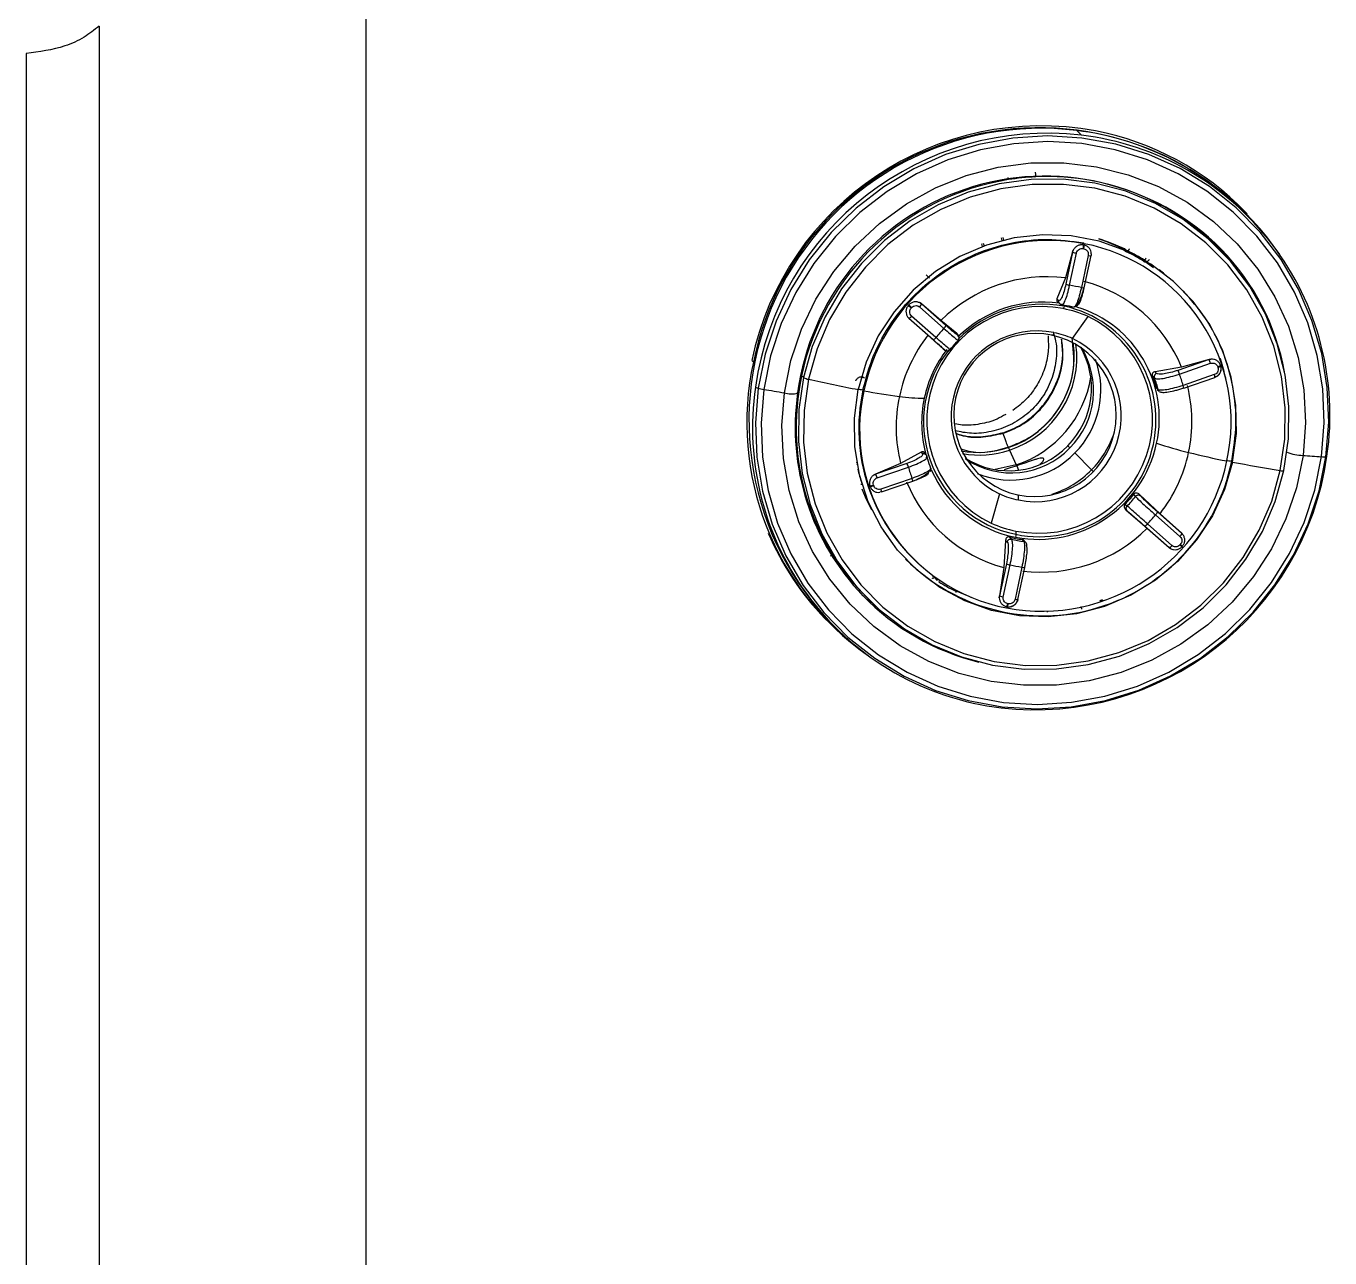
# Model space of a CAD drawing. Extents: x 943 to 1030, y 781 to 934.
# Drawn here: x 1002.098 to 1006.557, y 842.3 to 846.512 of the extents above; entities that cross this region are included whole.
import ezdxf

# ---------------------------------------------------------------- set-up
doc = ezdxf.new("R2010")
doc.units = 0
doc.header["$MEASUREMENT"] = 0
doc.layers.add('1', color=4, linetype='Continuous')

# ---------------------------------------------------------------- blocks, each defined once
blk = doc.blocks.new('AIRA')
at = {"layer": '1', "color": 3, "linetype": 'Continuous', "lineweight": 25}
for p, q in [((62.5292, 42.9732), (62.5137, 42.9891)), ((62.3715, 42.8468), (62.3729, 42.8306)), ((62.2795, 42.8212), (62.2789, 42.8287)), ((62.3667, 42.8334), (62.3695, 42.8304)), ((63.0956, 42.7049), (63.0902, 42.7104)), ((63.1082, 42.6862), (63.0928, 42.7022)), ((62.2639, 42.6148), (62.2616, 42.623)), ((62.1875, 42.6021), (62.1901, 42.5923)), ((62.1937, 42.6038), (62.1962, 42.5945)), ((62.2587, 42.6135), (62.2564, 42.6218)), ((62.5011, 42.5796), (62.4992, 42.5739)), ((62.4993, 42.5738), (62.5011, 42.5796)), ((62.5355, 42.5854), (62.5374, 42.585)), ((62.5385, 42.6023), (62.5359, 42.6054)), ((62.5365, 42.5981), (62.5385, 42.5977)), ((62.6685, 42.5857), (62.6795, 42.5766)), ((62.6782, 42.585), (62.6786, 42.5837)), ((62.4992, 42.5739), (62.4744, 42.4856)), ((62.4993, 42.5738), (62.4759, 42.4637)), ((62.4889, 42.4599), (62.5123, 42.57)), ((62.4992, 42.5739), (62.4993, 42.5738)), ((62.5524, 42.5622), (62.529, 42.4521)), ((62.539, 42.4513), (62.5624, 42.5614)), ((62.563, 42.5676), (62.5623, 42.5616)), ((62.747, 42.5418), (62.776, 42.5211)), ((62.0099, 42.4849), (61.9985, 42.496)), ((63.0579, 42.5199), (63.0525, 42.5267)), ((62.4744, 42.4856), (62.4457, 42.4132)), ((61.9822, 42.3964), (61.9775, 42.3997)), ((61.9775, 42.3997), (61.9823, 42.3962)), ((62.4512, 42.4083), (62.4457, 42.4132)), ((61.9373, 42.3912), (61.9386, 42.3927)), ((61.9471, 42.3823), (61.9485, 42.3838)), ((62.0319, 42.2814), (61.9485, 42.3548)), ((61.976, 42.3858), (62.0593, 42.3124)), ((62.0488, 42.3394), (61.9822, 42.3964)), ((61.9823, 42.3962), (61.9822, 42.3964)), ((62.0656, 42.3228), (61.9823, 42.3962)), ((62.4626, 42.395), (62.4646, 42.3955)), ((62.5057, 42.3861), (62.5096, 42.3893)), ((62.9012, 42.386), (62.8988, 42.3889)), ((61.9351, 42.3519), (61.939, 42.3477)), ((61.9391, 42.3476), (61.9351, 42.3519)), ((61.939, 42.3477), (62.0045, 42.2895)), ((61.939, 42.3477), (61.9391, 42.3476)), ((61.9391, 42.3476), (62.0225, 42.2742)), ((62.103, 42.2955), (62.0488, 42.3394)), ((62.4993, 42.2776), (62.5521, 42.353)), ((62.0045, 42.2895), (62.0564, 42.2429)), ((62.103, 42.2955), (62.107, 42.2901)), ((62.1083, 42.2886), (62.104, 42.2944)), ((62.0615, 42.2388), (62.0564, 42.2429)), ((62.0566, 42.2427), (62.0619, 42.2385)), ((61.4035, 42.2018), (61.4075, 42.1976)), ((62.8712, 42.1803), (62.7814, 42.1642)), ((62.9659, 42.2059), (62.8592, 42.1692)), ((62.8643, 42.1566), (62.9711, 42.1932)), ((62.9658, 42.206), (62.8712, 42.1803)), ((62.9717, 42.2073), (62.9658, 42.206)), ((62.9658, 42.206), (62.9659, 42.2059)), ((62.9659, 42.2059), (62.9717, 42.2073)), ((62.9956, 42.1812), (62.9962, 42.1793)), ((63.0025, 42.2105), (63.0017, 42.2102)), ((63.0057, 42.2043), (63.0041, 42.2038)), ((63.0052, 42.1863), (63.0059, 42.1844)), ((61.5791, 42.1442), (61.5723, 42.1506)), ((61.7772, 42.1471), (61.7871, 42.1433)), ((62.7789, 42.1432), (62.7717, 42.1514)), ((62.7863, 42.1586), (62.7814, 42.1642)), ((62.9837, 42.1545), (62.877, 42.1178)), ((62.8792, 42.1083), (62.9859, 42.145)), ((62.9912, 42.1476), (62.9857, 42.1451)), ((62.7858, 42.1082), (62.7922, 42.1024)), ((62.7888, 42.1033), (62.7953, 42.0974)), ((62.4897, 41.9038), (62.4824, 41.9114)), ((61.9812, 41.8894), (61.9111, 41.8505)), ((61.9812, 41.8894), (61.986, 41.8838)), ((61.9987, 41.88), (61.9916, 41.8883)), ((62, 41.8717), (62.0009, 41.876)), ((62.2781, 41.9061), (62.2792, 41.9049)), ((62.2839, 41.8964), (62.3061, 41.846)), ((62.5638, 41.829), (62.5073, 41.8866)), ((61.7615, 41.8539), (61.7596, 41.8533)), ((61.7627, 41.8471), (61.761, 41.8466)), ((61.9111, 41.8505), (61.8256, 41.8144)), ((61.9324, 41.851), (61.8257, 41.8143)), ((61.8309, 41.8016), (61.9376, 41.8383)), ((62.0113, 41.8274), (62.0145, 41.8323)), ((62.3061, 41.846), (62.309, 41.843)), ((62.309, 41.843), (62.3136, 41.828)), ((62.5682, 41.8244), (62.5638, 41.829)), ((63.0459, 41.8556), (63.0432, 41.8584)), ((61.819, 41.7749), (61.8184, 41.7768)), ((61.8256, 41.8144), (61.8202, 41.8118)), ((61.8202, 41.8118), (61.8257, 41.8143)), ((61.8257, 41.8143), (61.8256, 41.8144)), ((61.9503, 41.7995), (61.8436, 41.7629)), ((61.8458, 41.7534), (61.9525, 41.79)), ((61.8067, 41.7726), (61.8061, 41.7745)), ((61.8456, 41.7535), (61.8397, 41.7521)), ((62.2497, 41.7464), (62.2204, 41.6468)), ((62.7147, 41.7379), (62.7087, 41.7459)), ((62.7982, 41.6789), (62.7276, 41.7449)), ((62.7317, 41.7395), (62.7276, 41.7449)), ((62.6781, 41.7113), (62.6857, 41.7052)), ((62.681, 41.6923), (62.754, 41.629)), ((62.681, 41.6923), (62.6862, 41.6882)), ((62.8386, 41.5703), (62.7553, 41.6438)), ((62.7828, 41.6748), (62.8661, 41.6013)), ((62.8723, 41.6118), (62.789, 41.6852)), ((62.8722, 41.6119), (62.7982, 41.6789)), ((61.852, 41.6207), (61.8838, 41.5776)), ((62.2821, 41.5993), (62.2901, 41.592)), ((62.7459, 41.6366), (62.8292, 41.5631)), ((62.754, 41.629), (62.8291, 41.5632)), ((62.8764, 41.6074), (62.8722, 41.6119)), ((62.8722, 41.6119), (62.8723, 41.6118)), ((62.8723, 41.6118), (62.8764, 41.6074)), ((62.2702, 41.5878), (62.2638, 41.4953)), ((62.2702, 41.5878), (62.2756, 41.5829)), ((62.3324, 41.5838), (62.3268, 41.5907)), ((62.338, 41.5814), (62.3339, 41.5864)), ((62.8291, 41.5632), (62.834, 41.5597)), ((62.8292, 41.5631), (62.8291, 41.5632)), ((62.834, 41.5597), (62.8292, 41.5631)), ((62.8675, 41.5738), (62.8661, 41.5723)), ((62.8734, 41.5662), (62.8747, 41.5677)), ((61.6717, 41.5352), (61.6773, 41.5392)), ((62.2726, 41.5078), (62.2492, 41.3978)), ((61.7189, 41.4784), (61.7159, 41.4763)), ((61.9797, 41.5011), (61.9826, 41.4986)), ((62.0214, 41.4672), (62.0205, 41.4656)), ((62.027, 41.4631), (62.0263, 41.4619)), ((62.2638, 41.4953), (62.249, 41.3979)), ((62.2622, 41.3939), (62.2856, 41.504)), ((62.3257, 41.4962), (62.3023, 41.3862)), ((62.3122, 41.3854), (62.3357, 41.4955)), ((62.036, 41.4506), (62.0263, 41.4619)), ((62.0386, 41.455), (62.036, 41.4506)), ((62.0443, 41.4511), (62.0415, 41.4461)), ((62.0977, 41.4148), (62.0995, 41.4179)), ((62.1023, 41.4131), (62.1038, 41.4157)), ((62.249, 41.3979), (62.2485, 41.3918)), ((62.2485, 41.3918), (62.2492, 41.3978)), ((62.2492, 41.3978), (62.249, 41.3979)), ((62.3122, 41.3856), (62.3104, 41.3798)), ((61.8366, 41.3523), (61.8432, 41.3466)), ((62.2754, 41.3608), (62.2735, 41.3612)), ((62.2792, 41.3707), (62.2772, 41.3711)), ((62.4106, 41.3453), (62.4132, 41.3424)), ((61.6517, 41.3209), (61.6571, 41.3154)), ((61.66, 41.3182), (61.6754, 41.3022))]:
    blk.add_line(p, q, dxfattribs=at)
at = {"layer": '1', "color": 3, "linetype": 'Continuous', "lineweight": 25, "flags": 128}
for points in [[(63.3655, 41.8739), (63.3748, 41.992), (63.3699, 42.1101), (63.3508, 42.2264), (63.3177, 42.3393), (63.2711, 42.4471), (63.2118, 42.5483), (63.1406, 42.6414), (63.0585, 42.7249), (62.9667, 42.7978), (62.8666, 42.8589), (62.7596, 42.9073), (62.6472, 42.9424), (62.5312, 42.9636), (62.4132, 42.9707), (62.295, 42.9634), (62.1781, 42.942), (62.0645, 42.9067), (61.9557, 42.8581), (61.8532, 42.7968), (61.7587, 42.7237), (61.6734, 42.64), (61.5987, 42.5468), (61.5356, 42.4456), (61.485, 42.3377), (61.4476, 42.2247), (61.4241, 42.1083)], [(63.3503, 41.874), (63.3595, 41.9899), (63.3546, 42.1059), (63.3358, 42.2202), (63.3033, 42.3311), (63.2576, 42.437), (63.1993, 42.5364), (63.1294, 42.6278), (63.0487, 42.7099), (62.9585, 42.7815), (62.8602, 42.8415), (62.7551, 42.8891), (62.6447, 42.9235), (62.5308, 42.9444), (62.4149, 42.9513), (62.2987, 42.9442), (62.184, 42.9231), (62.0723, 42.8885), (61.9654, 42.8407), (61.8648, 42.7805), (61.7719, 42.7087), (61.6882, 42.6265), (61.6148, 42.535), (61.5528, 42.4355), (61.5031, 42.3295), (61.4664, 42.2185), (61.4433, 42.1042)], [(61.5135, 42.0926), (61.5361, 42.2031), (61.5724, 42.3101), (61.6216, 42.4121), (61.6832, 42.5073), (61.7561, 42.5943), (61.8391, 42.6717), (61.931, 42.7383), (62.0303, 42.793), (62.1355, 42.8349), (62.2448, 42.8635), (62.3565, 42.8782), (62.4689, 42.8789), (62.5803, 42.8654), (62.6888, 42.8381), (62.7928, 42.7973), (62.8906, 42.7438), (62.9806, 42.6782), (63.0615, 42.6018), (63.132, 42.5156), (63.1909, 42.4211), (63.2373, 42.3197), (63.2706, 42.213), (63.2901, 42.1027), (63.2956, 41.9906), (63.287, 41.8784)], [(63.2215, 41.8264), (63.2374, 41.9353), (63.2389, 42.045), (63.2261, 42.1538), (63.1991, 42.2596), (63.1585, 42.3608), (63.1049, 42.4555), (63.0393, 42.5422), (62.9627, 42.6194), (62.8765, 42.6857), (62.7821, 42.74), (62.6813, 42.7814), (62.5756, 42.8092), (62.4669, 42.8229), (62.3571, 42.8223), (62.248, 42.8073), (62.1415, 42.7783), (62.0394, 42.7357), (61.9436, 42.6803), (61.8555, 42.6129), (61.7768, 42.5349), (61.7087, 42.4474), (61.6525, 42.352), (61.609, 42.2504), (61.5791, 42.1442)], [(63.2094, 41.8266), (63.225, 41.9335), (63.2265, 42.0413), (63.2139, 42.1481), (63.1874, 42.2521), (63.1475, 42.3514), (63.0949, 42.4444), (63.0304, 42.5296), (62.9552, 42.6054), (62.8705, 42.6705), (62.7779, 42.7238), (62.6788, 42.7645), (62.575, 42.7918), (62.4683, 42.8052), (62.3604, 42.8046), (62.2533, 42.7899), (62.1487, 42.7614), (62.0485, 42.7196), (61.9543, 42.6651), (61.8678, 42.599), (61.7905, 42.5224), (61.7237, 42.4365), (61.6684, 42.3428), (61.6258, 42.243), (61.5964, 42.1387)], [(63.0459, 41.8556), (63.0591, 41.9527), (63.0577, 42.0504), (63.0417, 42.1464), (63.0116, 42.2388), (62.9679, 42.3254), (62.9117, 42.4042), (62.8442, 42.4735), (62.7669, 42.5319), (62.6815, 42.5778), (62.59, 42.6104), (62.4943, 42.6289), (62.3967, 42.6329), (62.2993, 42.6223), (62.2043, 42.5974), (62.1138, 42.5586), (62.0298, 42.5069), (61.9542, 42.4434), (61.8887, 42.3696), (61.8348, 42.287), (61.7936, 42.1976), (61.7661, 42.1033)], [(62.5885, 42.6184), (62.6152, 42.6092), (62.6626, 42.5894)], [(62.6626, 42.5894), (62.6632, 42.5904), (62.6634, 42.5909)], [(62.6781, 42.5848), (62.6775, 42.5846), (62.6771, 42.5847)], [(62.8228, 42.49), (62.8095, 42.5012), (62.7952, 42.5126)], [(61.5791, 42.1442), (61.5633, 42.0353), (61.5617, 41.9255), (61.5746, 41.8168), (61.6015, 41.7109), (61.6421, 41.6098), (61.6957, 41.515), (61.7614, 41.4283), (61.838, 41.3512), (61.9242, 41.2849), (62.0185, 41.2305), (62.1194, 41.1891), (62.2251, 41.1613), (62.3338, 41.1476), (62.4436, 41.1483), (62.5527, 41.1632), (62.6592, 41.1923), (62.7612, 41.2349), (62.8571, 41.2903), (62.9452, 41.3576), (63.0239, 41.4357), (63.092, 41.5232), (63.1482, 41.6185), (63.1916, 41.7202), (63.2215, 41.8264)], [(61.5964, 42.1387), (61.5809, 42.0317), (61.5794, 41.9239), (61.5919, 41.8171), (61.6184, 41.7132), (61.6583, 41.6138), (61.7109, 41.5208), (61.7754, 41.4357), (61.8506, 41.3599), (61.9353, 41.2948), (62.0279, 41.2414), (62.127, 41.2007), (62.2308, 41.1735), (62.3375, 41.16), (62.4454, 41.1606), (62.5525, 41.1753), (62.6571, 41.2038), (62.7573, 41.2457), (62.8515, 41.3001), (62.938, 41.3662), (63.0153, 41.4429), (63.0821, 41.5288), (63.1374, 41.6224), (63.18, 41.7223), (63.2094, 41.8266)], [(61.4241, 42.1083), (61.4148, 41.9902), (61.4197, 41.8722), (61.4388, 41.7559), (61.4719, 41.643), (61.5184, 41.5351), (61.5778, 41.434), (61.649, 41.3409), (61.7311, 41.2573), (61.8229, 41.1845), (61.923, 41.1234), (62.03, 41.0749), (62.1424, 41.0398), (62.2584, 41.0186), (62.3764, 41.0116), (62.4946, 41.0188), (62.6114, 41.0403), (62.7251, 41.0756), (62.8339, 41.1242), (62.9363, 41.1855), (63.0309, 41.2585), (63.1161, 41.3422), (63.1909, 41.4354), (63.254, 41.5367), (63.3046, 41.6446), (63.3419, 41.7576), (63.3655, 41.8739)], [(61.4433, 42.1042), (61.4341, 41.9882), (61.4389, 41.8722), (61.4577, 41.758), (61.4902, 41.6471), (61.5359, 41.5412), (61.5942, 41.4418), (61.6642, 41.3504), (61.7448, 41.2683), (61.835, 41.1967), (61.9334, 41.1367), (62.0385, 41.0891), (62.1488, 41.0546), (62.2628, 41.0338), (62.3787, 41.0269), (62.4948, 41.034), (62.6096, 41.055), (62.7212, 41.0897), (62.8281, 41.1375), (62.9287, 41.1977), (63.0216, 41.2694), (63.1054, 41.3517), (63.1788, 41.4432), (63.2408, 41.5427), (63.2905, 41.6487), (63.3272, 41.7597), (63.3503, 41.874)], [(63.287, 41.8784), (63.2644, 41.7679), (63.2281, 41.6609), (63.1788, 41.5589), (63.1173, 41.4637), (63.0444, 41.3767), (62.9613, 41.2993), (62.8694, 41.2327), (62.7702, 41.178), (62.665, 41.136), (62.5557, 41.1075), (62.444, 41.0927), (62.3315, 41.0921), (62.2202, 41.1055), (62.1117, 41.1329), (62.0077, 41.1736), (61.9099, 41.2272), (61.8199, 41.2927), (61.739, 41.3692), (61.6685, 41.4554), (61.6096, 41.5499), (61.5631, 41.6513), (61.5299, 41.758), (61.5104, 41.8682), (61.5049, 41.9804), (61.5135, 42.0926)], [(63.0459, 41.8556), (63.0184, 41.7613), (62.9772, 41.6719), (62.9232, 41.5893), (62.8578, 41.5155), (62.7822, 41.452), (62.6982, 41.4003), (62.6077, 41.3615), (62.5126, 41.3366), (62.4152, 41.326), (62.3176, 41.33), (62.222, 41.3485), (62.1305, 41.3811), (62.0451, 41.427), (61.9678, 41.4854), (61.9002, 41.5547), (61.844, 41.6335), (61.8003, 41.7201), (61.7702, 41.8124), (61.7543, 41.9085), (61.7529, 42.0062), (61.7661, 42.1033)], [(62.3061, 41.846), (62.2349, 41.8299), (62.234, 41.8298)], [(61.813, 41.6914), (61.7912, 41.7359), (61.78, 41.7629)], [(61.8456, 41.7535), (61.8458, 41.7534), (61.8459, 41.7538), (61.8458, 41.7545), (61.8456, 41.7557), (61.8453, 41.7571), (61.8448, 41.7589), (61.8442, 41.7608), (61.8436, 41.7629)], [(61.7306, 41.4633), (61.8043, 41.3818), (61.8366, 41.3523)], [(62.1525, 41.3929), (62.1452, 41.3956), (62.1042, 41.4124)]]:
    blk.add_lwpolyline(points, dxfattribs=at)
at = {"layer": '1', "color": 3, "linetype": 'Continuous', "lineweight": 25}
for centre, radius, start, end in [((62.3908, 41.9984), 0.9984, 82.924, 222.9486), ((62.3918, 41.9933), 1.0117, 79.4124, 168.0262), ((62.385, 42.0019), 0.9968, 34.4221, 168.6801), ((62.4136, 41.971), 1.0088, 83.421, 171.9564), ((62.3997, 42.0312), 0.9647, 44.0697, 83.2114), ((62.3951, 42.038), 0.9671, 44.0521, 79.1197), ((62.4146, 42.0155), 0.9645, 351.6966, 83.1768), ((62.4046, 41.9803), 0.8529, 44.9564, 172.4932), ((62.4149, 41.9701), 0.8618, 99.041, 167.91), ((62.4111, 41.9858), 0.8457, 92.5914, 98.9474), ((62.4129, 42.0084), 0.8232, 39.0248, 92.7936), ((62.4193, 41.9651), 0.6482, 79.4083, 168.0303), ((62.5006, 42.5948), 0.0361, 344.9938, 5.2467), ((62.5025, 42.5944), 0.0361, 344.9938, 5.2467), ((62.42, 41.9925), 0.6212, 347.6202, 79.0093), ((62.406, 42.0068), 0.6383, 64.8667, 73.3833), ((62.6405, 42.5472), 0.0476, 53.9703, 62.2734), ((62.6633, 42.5887), 0.00597, 330.4175, 355.9821), ((62.6745, 42.5795), 0.00581, 329.8626, 47.0852), ((62.4144, 42.0118), 0.8239, 10.669, 43.9676), ((62.5188, 42.6158), 0.0463, 245.1349, 261.974), ((62.5582, 42.5761), 0.015, 247.3931, 285.8027), ((62.7042, 42.5649), 0.0204, 141.8115, 154.1615), ((62.4081, 42.0092), 0.6291, 57.9372, 63.8071), ((62.4085, 42.009), 0.6335, 57.9372, 63.8071), ((62.7595, 42.5317), 0.0205, 135.9827, 148.4381), ((62.7481, 42.5559), 0.0156, 293.5262, 336.9628), ((62.4118, 41.9751), 0.5143, 83.0109, 134.8992), ((62.4954, 42.5057), 0.0463, 245.1342, 261.9743), ((62.4174, 41.9829), 0.4823, 76.62, 81.4764), ((62.5355, 42.4709), 0.0198, 250.93, 280.0221), ((62.4146, 41.997), 0.4921, 21.865, 75.3517), ((62.3974, 41.9897), 0.4129, 82.2633, 134.6612), ((62.2329, 42.709), 0.434, 227.0739, 228.8276), ((62.2342, 42.7105), 0.434, 227.0739, 228.8276), ((61.9341, 42.3639), 0.0171, 287.1399, 327.7762), ((61.9639, 42.4001), 0.0188, 310.1362, 348.048), ((62.3903, 41.9978), 0.39, 78.637, 244.1723), ((62.3956, 41.9915), 0.404, 79.311, 135.3871), ((62.3854, 41.9989), 0.3987, 258.3188, 77.6677), ((62.6418, 42.3128), 0.1872, 156.1705, 158.9438), ((62.3948, 42.006), 0.381, 65.6152, 79.0614), ((62.3982, 42.0053), 0.3974, 347.6018, 73.0694), ((62.4207, 41.9642), 0.5017, 136.0661, 140.7961), ((62.0472, 42.3267), 0.0188, 310.1353, 348.0496), ((62.3822, 42.002), 0.39, 258.637, 64.1723), ((62.4119, 41.9721), 0.5164, 142.071, 167.9506), ((62.0174, 42.2905), 0.0171, 287.1382, 327.7772), ((62.377, 42.0106), 0.2933, 78.5289, 244.2803), ((62.3719, 42.0159), 0.2792, 78.2962, 257.6902), ((62.369, 42.0165), 0.2792, 258.2962, 77.6902), ((62.372, 42.0134), 0.2933, 258.5289, 64.2803), ((62.4269, 42.2976), 0.00849, 281.5804, 2.8616), ((62.381, 42.0166), 0.2866, 65.6152, 79.0614), ((62.3816, 41.9931), 0.3922, 140.4694, 258.6919), ((62.3978, 41.987), 0.4151, 142.2843, 167.9404), ((62.1763, 42.2171), 0.3286, 288.2459, 8.2188), ((62.179, 42.2143), 0.3347, 288.2483, 7.6987), ((62.284, 42.1089), 0.2799, 315.1326, 30.2735), ((62.2922, 42.1005), 0.2787, 315.1221, 31.9799), ((62.3573, 41.9903), 0.9722, 167.6881, 234.8935), ((62.291, 42.1014), 0.3048, 315.1957, 20.202), ((62.9108, 42.176), 0.0627, 15.9536, 28.4875), ((62.9914, 42.2007), 0.02, 282.2424, 313.8381), ((62.992, 42.1988), 0.02, 282.2424, 313.8381), ((62.4021, 42.0081), 0.6347, 12.1675, 18.0031), ((62.385, 41.9755), 0.8313, 167.8393, 211.6588), ((61.606, 42.1988), 0.0609, 243.75, 260.8998), ((63.2671, 49.7191), 7.7623, 257.57116, 258.85047), ((62.1867, 42.2065), 0.3798, 288.3248, 350.8586), ((62.3973, 42.0053), 0.4019, 14.835, 21.3195), ((62.4041, 41.9983), 0.4019, 15.0119, 21.1423), ((62.8041, 42.1393), 0.0627, 15.9534, 28.488), ((62.4163, 41.9889), 0.4784, 15.6359, 20.5186), ((62.9614, 42.1443), 0.0245, 1.6912, 24.6473), ((62.3691, 41.9729), 0.9645, 171.6966, 263.1768), ((61.4293, 42.1343), 0.0265, 236.6511, 258.8032), ((61.4756, 42.301), 0.1995, 255.032, 260.665), ((62.57, 48.6787), 6.6704, 260.27549, 260.88687), ((61.5375, 42.1609), 0.0724, 250.6734, 287.2768), ((62.3812, 41.9739), 0.8306, 171.8438, 223.8386), ((63.1921, 49.3541), 7.3875, 258.84935, 258.998), ((62.3929, 41.9699), 0.6249, 167.757, 228.6051), ((62.392, 41.9664), 0.6212, 167.6202, 259.0093), ((62.1543, 43.9981), 1.9341, 258.9979, 262.6487), ((62.8547, 42.1076), 0.0245, 1.6909, 24.6476), ((62.4028, 41.9939), 0.5043, 347.9348, 14.2313), ((62.4, 41.9745), 0.5043, 167.9348, 194.2313), ((61.995, 42.7069), 0.6332, 261.9968, 269.7233), ((62.3873, 41.9891), 0.4044, 167.9154, 195.2107), ((62.2811, 42.1053), 0.2795, 237.571, 316.0732), ((62.3805, 42.0062), 0.4149, 259.4242, 348.0143), ((62.3267, 42.062), 0.3324, 315.4992, 339.904), ((63.2635, 43.373), 1.5293, 251.8202, 256.0932), ((62.1773, 42.2112), 0.3227, 259.4488, 288.4177), ((62.18, 42.2083), 0.3288, 259.975, 288.4161), ((62.2892, 42.0968), 0.2783, 235.8555, 316.0869), ((62.2882, 42.0992), 0.3052, 247.7725, 315.8626), ((62.3701, 42.0174), 1.0088, 263.421, 351.9564), ((62.2486, 41.8829), 0.0378, 20.8982, 35.7143), ((62.3909, 41.9963), 0.5164, 322.071, 347.9506), ((63.5054, 44.3113), 2.4983, 255.8793, 258.9551), ((63.2946, 42.0638), 0.1856, 250.4254, 267.6485), ((63.6514, 46.5872), 4.7229, 265.5749, 266.3446), ((63.358, 41.9653), 0.0916, 265.1588, 274.6723), ((63.3667, 41.8758), 0.00227, 236.8883, 10.2389), ((62.3811, 41.9803), 0.6344, 193.5537, 198.0037), ((62.3956, 41.9907), 0.661, 225.0017, 348.4506), ((61.8773, 41.8211), 0.0627, 15.9534, 28.488), ((62.3983, 41.9672), 0.4784, 195.6359, 200.5186), ((62.3789, 41.9869), 0.3956, 203.483, 259.1488), ((62.3927, 41.9937), 0.6482, 259.4083, 348.0303), ((62.3262, 42.0619), 0.3327, 287.9504, 315.5602), ((64.3958, 48.9821), 7.251, 259.0983, 259.24881), ((64.3228, 48.5657), 6.8305, 259.22544, 260.61868), ((63.2157, 41.8402), 0.015, 245.2444, 292.9929), ((61.8064, 41.8058), 0.0313, 269.5338, 292.5368), ((61.7706, 41.7844), 0.0627, 15.9536, 28.4875), ((62.3882, 41.9714), 0.4921, 201.865, 255.3517), ((61.928, 41.7893), 0.0245, 1.6909, 24.6476), ((61.807, 41.8039), 0.0313, 269.5338, 292.5368), ((62.3681, 42.0074), 0.2866, 245.6152, 259.0614), ((62.2824, 41.7323), 0.0319, 348.7174, 19.8716), ((62.3786, 42.0078), 0.4215, 315.2902, 321.572), ((62.3853, 42.0008), 0.4215, 315.4616, 321.4004), ((62.3777, 41.9938), 0.381, 245.6152, 259.0614), ((62.7408, 41.6529), 0.0171, 287.1381, 327.7772), ((62.394, 41.9919), 0.5017, 316.0661, 320.7961), ((62.7707, 41.6891), 0.0188, 310.1353, 348.0495), ((62.3446, 41.99), 0.9632, 203.0577, 224.0005), ((62.3813, 41.9921), 0.4051, 255.8235, 262.273), ((62.5667, 41.596), 0.2623, 177.2691, 179.4836), ((62.6622, 41.5915), 0.358, 175.4864, 177.2863), ((62.391, 41.9933), 0.5143, 263.0109, 314.8992), ((62.854, 41.6157), 0.0188, 310.1362, 348.048), ((62.3881, 41.9851), 0.4051, 255.9995, 262.097), ((62.8242, 41.5794), 0.0171, 287.1399, 327.7762), ((62.958, 41.6727), 0.1361, 227.5289, 231.5276), ((62.9594, 41.6742), 0.1361, 227.5289, 231.5276), ((62.3716, 41.9695), 0.8168, 211.7941, 218.2992), ((62.2921, 41.5499), 0.0463, 245.1342, 261.9743), ((61.9983, 41.4234), 0.0476, 53.9702, 62.2732), ((62.3972, 41.9732), 0.4823, 256.62, 261.4764), ((62.3315, 41.5101), 0.015, 247.3915, 285.8049), ((62.0211, 41.4648), 0.00593, 237.5893, 330.4738), ((62.3754, 41.9793), 0.6291, 237.9372, 243.8071), ((62.3733, 41.972), 0.8236, 224.0434, 256.3071), ((62.2687, 41.4398), 0.0463, 245.1349, 261.974), ((62.3088, 41.4049), 0.0198, 250.9304, 280.0217), ((62.2574, 41.3729), 0.0198, 323.9518, 354.9295), ((62.2594, 41.3725), 0.0198, 323.9518, 354.9295)]:
    blk.add_arc(centre, radius, start, end, dxfattribs=at)
for points, knots in [([(60.0823, 44.0667), (60.0823, 43.8871), (60.0823, 43.5279), (60.0823, 42.9858), (60.0823, 42.4445), (60.0823, 41.9058), (60.0823, 41.3709), (60.0823, 40.8407), (60.0823, 40.2457), (60.0823, 39.5886), (60.0823, 38.8724), (60.0823, 38.1656), (60.0823, 37.467), (60.0823, 36.6767), (60.0823, 35.7968), (60.0823, 34.8275), (60.0823, 33.8627), (60.0823, 32.8986), (60.0823, 31.931), (60.0823, 30.9569), (60.0823, 30.2961), (60.0823, 29.9658)], [0, 0, 0, 0, 0.035708, 0.071417, 0.107126, 0.142839, 0.178551, 0.214264, 0.249979, 0.299977, 0.349976, 0.399977, 0.449978, 0.49998, 0.571411, 0.642843, 0.714275, 0.785708, 0.85714, 0.928571, 1, 1, 1, 1]), ([(59.1708, 43.3466), (59.1539, 43.3333), (59.1181, 43.305), (59.0346, 43.2673), (58.9658, 43.2587), (58.9208, 43.2531)], [0, 0, 0, 0, 0.235868, 0.50082, 1, 1, 1, 1]), ([(59.1708, 43.3466), (59.1708, 43.1204), (59.1708, 42.6679), (59.1708, 41.9886), (59.1709, 41.3115), (59.1709, 40.6376), (59.1709, 39.9678), (59.1708, 39.192), (59.1707, 38.3134), (59.1707, 37.3361), (59.1708, 36.3691), (59.1708, 35.7328), (59.1707, 35.4147)], [0, 0, 0, 0, 0.083327, 0.166655, 0.249987, 0.33332, 0.416654, 0.49999, 0.624989, 0.749991, 0.874994, 1, 1, 1, 1]), ([(58.9208, 43.2531), (58.9208, 43.0029), (58.9208, 42.502), (58.9209, 41.7495), (58.9209, 41.1505), (58.9209, 40.7043), (58.921, 40.4101), (58.921, 40.1162), (58.9209, 39.8229), (58.9209, 39.53), (58.9209, 39.2372), (58.9208, 38.9417), (58.9208, 38.6407), (58.9207, 38.3319), (58.9207, 38.0154), (58.9207, 37.6912), (58.9207, 37.3794), (58.9207, 37.0478), (58.9207, 36.688), (58.9208, 36.2724), (58.9208, 35.8249), (58.9208, 35.5172), (58.9208, 35.3577)], [0, 0, 0, 0, 0.0928563, 0.1859183, 0.2792045, 0.3159117, 0.3526519, 0.389428, 0.4262415, 0.4630926, 0.4999816, 0.5370658, 0.5752633, 0.6145729, 0.6549919, 0.6965193, 0.7391571, 0.7751965, 0.8248027, 0.8788044, 0.9372037, 1, 1, 1, 1]), ([(62.5365, 42.5981), (62.533, 42.5984), (62.5258, 42.599), (62.5154, 42.5953), (62.5065, 42.5887), (62.5029, 42.5826), (62.5011, 42.5796)], [0, 0, 0, 0, 0.247558, 0.500834, 0.753648, 1, 1, 1, 1]), ([(62.5123, 42.57), (62.5133, 42.5727), (62.5152, 42.5782), (62.5216, 42.5835), (62.5287, 42.586), (62.5332, 42.5856), (62.5355, 42.5854)], [0, 0, 0, 0, 0.279486, 0.559002, 0.779415, 1, 1, 1, 1]), ([(62.5374, 42.585), (62.5401, 42.5841), (62.5456, 42.5823), (62.5508, 42.576), (62.5532, 42.5689), (62.5527, 42.5644), (62.5524, 42.5622)], [0, 0, 0, 0, 0.279658, 0.559227, 0.779582, 1, 1, 1, 1]), ([(62.563, 42.5676), (62.5627, 42.571), (62.5621, 42.578), (62.5567, 42.5873), (62.5487, 42.5946), (62.5419, 42.5967), (62.5385, 42.5977)], [0, 0, 0, 0, 0.246603, 0.499388, 0.752586, 1, 1, 1, 1]), ([(62.6771, 42.5847), (62.6776, 42.5844), (62.6785, 42.5838), (62.6796, 42.5827), (62.6806, 42.5817), (62.682, 42.5807), (62.6837, 42.5796), (62.6857, 42.5786), (62.6872, 42.5779), (62.6881, 42.5775)], [0, 0, 0, 0, 0.1215043, 0.2109545, 0.3162935, 0.5284847, 0.6670888, 0.7905856, 1, 1, 1, 1]), ([(62.6795, 42.5766), (62.6797, 42.5765), (62.6802, 42.5762), (62.682, 42.5754), (62.6839, 42.5746), (62.6852, 42.574), (62.6858, 42.5738)], [0, 0, 0, 0, 0.269251, 0.553659, 0.780363, 1, 1, 1, 1]), ([(62.7421, 42.5424), (62.7428, 42.5419), (62.7441, 42.541), (62.7454, 42.54), (62.746, 42.5396), (62.7459, 42.5396), (62.7459, 42.5396)], [0, 0, 0, 0, 0.305946, 0.625849, 0.879412, 1, 1, 1, 1]), ([(62.7448, 42.5459), (62.7455, 42.5454), (62.7472, 42.5442), (62.7492, 42.543), (62.7506, 42.5426), (62.7513, 42.5425), (62.7519, 42.5425), (62.7529, 42.5423), (62.7537, 42.5419), (62.7543, 42.5416)], [0, 0, 0, 0, 0.187168, 0.440825, 0.645902, 0.755708, 0.805043, 0.860514, 1, 1, 1, 1]), ([(62.7458, 42.5397), (62.7461, 42.5409), (62.7467, 42.5427), (62.7467, 42.5449), (62.7459, 42.546), (62.7455, 42.5465)], [0, 0, 0, 0, 0.455089, 0.71419, 1, 1, 1, 1]), ([(62.4759, 42.4637), (62.4739, 42.4553), (62.47, 42.4386), (62.4629, 42.4193), (62.4561, 42.4074), (62.4528, 42.408), (62.4512, 42.4083)], [0, 0, 0, 0, 0.2497753, 0.5001399, 0.7504501, 1, 1, 1, 1]), ([(62.4646, 42.3955), (62.4654, 42.3955), (62.4681, 42.3955), (62.4742, 42.4079), (62.482, 42.4302), (62.4866, 42.45), (62.4889, 42.4599)], [0, 0, 0, 0, 0.109564, 0.406352, 0.703162, 1, 1, 1, 1]), ([(62.529, 42.4521), (62.5267, 42.4423), (62.5221, 42.4225), (62.5142, 42.3998), (62.5071, 42.3857), (62.5044, 42.3861), (62.503, 42.3864)], [0, 0, 0, 0, 0.2500296, 0.5000347, 0.750022, 1, 1, 1, 1]), ([(62.5096, 42.3893), (62.511, 42.3903), (62.5149, 42.393), (62.5228, 42.4067), (62.5317, 42.4273), (62.5363, 42.4436), (62.5385, 42.4518)], [0, 0, 0, 0, 0.152808, 0.440434, 0.721672, 1, 1, 1, 1]), ([(62.5176, 42.3955), (62.5188, 42.3953), (62.5211, 42.3949), (62.5268, 42.4069), (62.5331, 42.4264), (62.537, 42.4432), (62.5389, 42.4515)], [0, 0, 0, 0, 0.249816, 0.500222, 0.750495, 1, 1, 1, 1]), ([(61.9775, 42.3997), (61.9743, 42.401), (61.9679, 42.4038), (61.957, 42.4035), (61.9466, 42.4), (61.9412, 42.3951), (61.9386, 42.3927)], [0, 0, 0, 0, 0.24664, 0.499524, 0.752684, 1, 1, 1, 1]), ([(62.4457, 42.4132), (62.4452, 42.4118), (62.4443, 42.4093), (62.4452, 42.4063), (62.4468, 42.4042), (62.4484, 42.403), (62.4504, 42.4021), (62.452, 42.4019), (62.4527, 42.4017)], [0, 0, 0, 0, 0.298269, 0.57514, 0.701514, 0.809419, 0.905747, 1, 1, 1, 1]), ([(62.4512, 42.4083), (62.451, 42.4073), (62.4507, 42.4053), (62.4512, 42.4033), (62.4515, 42.4023)], [0, 0, 0, 0, 0.481432, 1, 1, 1, 1]), ([(62.4515, 42.4023), (62.4519, 42.4013), (62.4528, 42.3992), (62.4551, 42.3968), (62.4578, 42.3952), (62.4598, 42.3948), (62.4607, 42.3946)], [0, 0, 0, 0, 0.259419, 0.518943, 0.768457, 1, 1, 1, 1]), ([(63.0432, 41.8584), (63.0497, 41.9009), (63.0628, 41.9858), (63.0506, 42.1145), (63.0149, 42.2373), (62.9581, 42.3494), (62.9039, 42.4109), (62.8777, 42.4406)], [0, 0, 0, 0, 0.202737, 0.405474, 0.60821, 0.810947, 1, 1, 1, 1]), ([(61.9373, 42.3912), (61.9352, 42.3883), (61.9309, 42.3824), (61.9288, 42.3716), (61.9299, 42.3608), (61.9334, 42.3549), (61.9351, 42.3519)], [0, 0, 0, 0, 0.247675, 0.501043, 0.753791, 1, 1, 1, 1]), ([(61.9485, 42.3548), (61.9467, 42.3569), (61.9429, 42.3612), (61.9416, 42.3694), (61.9431, 42.3767), (61.9458, 42.3804), (61.9471, 42.3823)], [0, 0, 0, 0, 0.279486, 0.559002, 0.779415, 1, 1, 1, 1]), ([(61.9485, 42.3838), (61.9507, 42.3857), (61.9551, 42.3896), (61.9632, 42.391), (61.9706, 42.3897), (61.9742, 42.3871), (61.976, 42.3858)], [0, 0, 0, 0, 0.2796579, 0.5592269, 0.7795818, 1, 1, 1, 1]), ([(62.4539, 42.3981), (62.4555, 42.3968), (62.4587, 42.3942), (62.4625, 42.3942), (62.4644, 42.3942)], [0, 0, 0, 0, 0.504428, 1, 1, 1, 1]), ([(62.4619, 42.3938), (62.473, 42.392), (62.4874, 42.3897), (62.5014, 42.3863), (62.5045, 42.3856)], [0, 0, 0, 0, 0.77948, 1, 1, 1, 1]), ([(62.5176, 42.3955), (62.5173, 42.3947), (62.5169, 42.3932), (62.5152, 42.3905), (62.5122, 42.3878), (62.5085, 42.3863), (62.5054, 42.386), (62.5038, 42.3862), (62.503, 42.3864)], [0, 0, 0, 0, 0.124722, 0.249344, 0.5, 0.750656, 0.875278, 1, 1, 1, 1]), ([(62.0593, 42.3124), (62.0668, 42.3058), (62.0817, 42.2927), (62.0981, 42.2786), (62.1072, 42.2713), (62.107, 42.2724), (62.1069, 42.2727)], [0, 0, 0, 0, 0.2860578, 0.5720875, 0.8580969, 1, 1, 1, 1]), ([(62.107, 42.2901), (62.1073, 42.2893), (62.1078, 42.2878), (62.0991, 42.2943), (62.0846, 42.3062), (62.0719, 42.3173), (62.0656, 42.3228)], [0, 0, 0, 0, 0.249817, 0.500222, 0.750496, 1, 1, 1, 1]), ([(62.0225, 42.2742), (62.0287, 42.2686), (62.0414, 42.2575), (62.0553, 42.245), (62.0633, 42.2376), (62.0621, 42.2384), (62.0615, 42.2388)], [0, 0, 0, 0, 0.249775, 0.50014, 0.75045, 1, 1, 1, 1]), ([(62.0785, 42.2407), (62.0787, 42.2405), (62.0795, 42.2401), (62.0707, 42.2477), (62.0542, 42.2618), (62.0393, 42.2748), (62.0319, 42.2814)], [0, 0, 0, 0, 0.142941, 0.4286045, 0.7142882, 1, 1, 1, 1]), ([(62.0792, 42.2391), (62.0865, 42.2479), (62.096, 42.2593), (62.1063, 42.2699), (62.1086, 42.2722)], [0, 0, 0, 0, 0.77945, 1, 1, 1, 1]), ([(62.4351, 42.2929), (62.438, 42.2821), (62.4466, 42.2499), (62.4431, 42.1929), (62.4256, 42.1274), (62.3917, 42.0677), (62.3446, 42.0176), (62.2866, 41.98), (62.2216, 41.9577), (62.1566, 41.9505), (62.1159, 41.9587), (62.0974, 41.9624)], [0, 0, 0, 0, 0.060179, 0.180244, 0.300256, 0.420319, 0.540334, 0.660394, 0.780414, 0.90047, 1, 1, 1, 1]), ([(62.108, 42.2717), (62.1089, 42.2728), (62.1106, 42.2749), (62.1116, 42.2794), (62.1111, 42.2842), (62.1094, 42.2869), (62.1086, 42.2883)], [0, 0, 0, 0, 0.243733, 0.498528, 0.754352, 1, 1, 1, 1]), ([(62.2595, 41.9547), (62.2814, 41.9634), (62.324, 41.9804), (62.3763, 42.0224), (62.4162, 42.0702), (62.4507, 42.1356), (62.4696, 42.2066), (62.4632, 42.258), (62.461, 42.2758)], [0, 0, 0, 0, 0.170799, 0.330989, 0.480872, 0.620639, 0.869218, 1, 1, 1, 1]), ([(62.2608, 41.9533), (62.2828, 41.9621), (62.3253, 41.9791), (62.3776, 42.021), (62.4174, 42.0689), (62.4519, 42.1344), (62.4706, 42.2057), (62.4641, 42.2575), (62.4619, 42.2754)], [0, 0, 0, 0, 0.170559, 0.330513, 0.48017, 0.619729, 0.867962, 1, 1, 1, 1]), ([(62.2781, 41.9061), (62.2988, 41.9142), (62.3395, 41.93), (62.4087, 41.9796), (62.4724, 42.0597), (62.5096, 42.1718), (62.5014, 42.2456), (62.4975, 42.2813)], [0, 0, 0, 0, 0.1395711, 0.2750393, 0.5325797, 0.7741686, 1, 1, 1, 1]), ([(62.4152, 42.287), (62.4161, 42.269), (62.4179, 42.2311), (62.4047, 42.1736), (62.3793, 42.1185), (62.3428, 42.0691), (62.3107, 42.044), (62.2946, 42.0315)], [0, 0, 0, 0, 0.184311, 0.388259, 0.59215, 0.796123, 1, 1, 1, 1]), ([(62.062, 42.2384), (62.0634, 42.2375), (62.0663, 42.2356), (62.0716, 42.2351), (62.0764, 42.2365), (62.0786, 42.2386), (62.0796, 42.2397)], [0, 0, 0, 0, 0.240587, 0.496895, 0.754682, 1, 1, 1, 1]), ([(62.9711, 42.1932), (62.9739, 42.1938), (62.9796, 42.195), (62.9873, 42.1922), (62.9929, 42.1873), (62.9947, 42.1832), (62.9956, 42.1812)], [0, 0, 0, 0, 0.279486, 0.559002, 0.779415, 1, 1, 1, 1]), ([(63.0052, 42.1863), (63.0038, 42.1895), (63.0009, 42.196), (62.9926, 42.2031), (62.9825, 42.2074), (62.9753, 42.2073), (62.9717, 42.2073)], [0, 0, 0, 0, 0.247558, 0.500834, 0.753648, 1, 1, 1, 1]), ([(62.9962, 42.1793), (62.9968, 42.1765), (62.9978, 42.1708), (62.9949, 42.163), (62.9899, 42.1573), (62.9858, 42.1554), (62.9837, 42.1545)], [0, 0, 0, 0, 0.279658, 0.559227, 0.779582, 1, 1, 1, 1]), ([(62.9858, 42.1454), (62.9877, 42.1462), (62.9914, 42.1477), (62.9978, 42.1524), (63.0041, 42.1603), (63.0069, 42.1699), (63.007, 42.1779), (63.006, 42.1818), (63.0055, 42.1838)], [0, 0, 0, 0, 0.1279293, 0.2529484, 0.4989058, 0.7454575, 0.8711726, 1, 1, 1, 1]), ([(62.9912, 42.1476), (62.9942, 42.1496), (63.0001, 42.1538), (63.0056, 42.1633), (63.0081, 42.174), (63.0066, 42.1809), (63.0059, 42.1844)], [0, 0, 0, 0, 0.246603, 0.499388, 0.752586, 1, 1, 1, 1]), ([(63.0025, 42.2105), (63.0026, 42.2104), (63.0028, 42.2102), (63.0032, 42.2095), (63.0038, 42.2086), (63.0044, 42.2073), (63.0051, 42.2059), (63.0055, 42.2048), (63.0057, 42.2043)], [0, 0, 0, 0, 0.137324, 0.293939, 0.472777, 0.631425, 0.807274, 1, 1, 1, 1]), ([(61.7579, 42.1333), (61.7581, 42.1339), (61.7587, 42.1359), (61.7608, 42.139), (61.7639, 42.1423), (61.7676, 42.1449), (61.7719, 42.1466), (61.7763, 42.1473), (61.7808, 42.1471), (61.7836, 42.1462), (61.7851, 42.1457)], [0, 0, 0, 0, 0.055708, 0.191016, 0.326243, 0.461344, 0.596298, 0.731074, 0.865617, 1, 1, 1, 1]), ([(62.7814, 42.1642), (62.7796, 42.1638), (62.7762, 42.1632), (62.7731, 42.1605), (62.7716, 42.1579), (62.771, 42.1559), (62.771, 42.1537), (62.7715, 42.1521), (62.7717, 42.1514)], [0, 0, 0, 0, 0.298263, 0.575128, 0.701506, 0.809415, 0.905745, 1, 1, 1, 1]), ([(62.7812, 42.1553), (62.7805, 42.1544), (62.7791, 42.1526), (62.7782, 42.1493), (62.778, 42.1461), (62.7786, 42.1442), (62.7789, 42.1432)], [0, 0, 0, 0, 0.2594194, 0.5189434, 0.7684571, 1, 1, 1, 1]), ([(62.7789, 42.1432), (62.7815, 42.1419), (62.7868, 42.1392), (62.8076, 42.1412), (62.8347, 42.147), (62.8545, 42.1534), (62.8643, 42.1566)], [0, 0, 0, 0, 0.249978, 0.499965, 0.74997, 1, 1, 1, 1]), ([(62.7863, 42.1586), (62.7853, 42.1583), (62.7834, 42.1575), (62.7819, 42.156), (62.7812, 42.1553)], [0, 0, 0, 0, 0.481432, 1, 1, 1, 1]), ([(62.8592, 42.1692), (62.8508, 42.1666), (62.8339, 42.1612), (62.8108, 42.1566), (62.793, 42.1553), (62.7885, 42.1575), (62.7863, 42.1586)], [0, 0, 0, 0, 0.249775, 0.50014, 0.75045, 1, 1, 1, 1]), ([(62.877, 42.1178), (62.8671, 42.1147), (62.8473, 42.1083), (62.8203, 42.1025), (62.7996, 42.1), (62.7947, 42.1016), (62.7922, 42.1024)], [0, 0, 0, 0, 0.25003, 0.500035, 0.750022, 1, 1, 1, 1]), ([(62.7966, 42.0961), (62.7977, 42.0954), (62.8001, 42.0942), (62.8093, 42.0935), (62.8261, 42.0951), (62.8478, 42.0997), (62.8662, 42.1047), (62.8754, 42.1076), (62.88, 42.1091)], [0, 0, 0, 0, 0.1321831, 0.260443, 0.5091571, 0.7531046, 0.8756005, 1, 1, 1, 1]), ([(62.2703, 42.0184), (62.2607, 42.0128), (62.2335, 41.9969), (62.1827, 41.9844), (62.1333, 41.9791), (62.1049, 41.9843), (62.0965, 41.9858)], [0, 0, 0, 0, 0.1841041, 0.5207172, 0.8573743, 1, 1, 1, 1]), ([(62.2595, 41.9547), (62.2374, 41.9494), (62.1931, 41.9389), (62.1381, 41.9403), (62.1088, 41.9501), (62.101, 41.9528)], [0, 0, 0, 0, 0.423022, 0.846198, 1, 1, 1, 1]), ([(62.2595, 41.9547), (62.2594, 41.955), (62.2593, 41.9557), (62.2592, 41.9563), (62.2592, 41.9567), (62.2593, 41.9567), (62.2596, 41.9563), (62.2599, 41.9556), (62.2603, 41.9546), (62.2607, 41.9537), (62.2608, 41.9533)], [0, 0, 0, 0, 0.123867, 0.249516, 0.375025, 0.500003, 0.624988, 0.750508, 0.876153, 1, 1, 1, 1]), ([(62.2608, 41.9533), (62.2387, 41.9481), (62.1944, 41.9375), (62.1391, 41.939), (62.1095, 41.949), (62.1014, 41.9517)], [0, 0, 0, 0, 0.420541, 0.841236, 1, 1, 1, 1]), ([(62.2608, 41.9533), (62.2636, 41.9454), (62.2684, 41.9319), (62.2741, 41.917), (62.2769, 41.9094), (62.2777, 41.9071), (62.278, 41.9064), (62.2781, 41.9062)], [0, 0, 0, 0, 0.500452, 0.857411, 0.955488, 0.984438, 1, 1, 1, 1]), ([(61.986, 41.8838), (61.9863, 41.882), (61.9869, 41.8784), (61.9755, 41.8697), (61.9568, 41.86), (61.9406, 41.854), (61.9324, 41.851)], [0, 0, 0, 0, 0.249817, 0.500222, 0.750496, 1, 1, 1, 1]), ([(61.9376, 41.8383), (61.9472, 41.8418), (61.9664, 41.8488), (61.9881, 41.8597), (62.0001, 41.8678), (62, 41.8709), (62, 41.8717)], [0, 0, 0, 0, 0.295515, 0.591, 0.886464, 1, 1, 1, 1]), ([(61.9938, 41.8842), (61.9935, 41.885), (61.9931, 41.8865), (61.9919, 41.8883), (61.9905, 41.8897), (61.9882, 41.8909), (61.985, 41.8914), (61.9825, 41.8901), (61.9812, 41.8894)], [0, 0, 0, 0, 0.094221, 0.190485, 0.298283, 0.424504, 0.701611, 1, 1, 1, 1]), ([(61.986, 41.8838), (61.9867, 41.884), (61.9883, 41.8844), (61.9914, 41.8843), (61.9952, 41.8831), (61.9983, 41.8807), (62.0001, 41.8782), (62.0006, 41.8767), (62.0009, 41.876)], [0, 0, 0, 0, 0.124722, 0.249344, 0.5, 0.750656, 0.875278, 1, 1, 1, 1]), ([(62.0149, 41.834), (62.0111, 41.8446), (62.0061, 41.8581), (62.0023, 41.872), (62.0015, 41.8751)], [0, 0, 0, 0, 0.779433, 1, 1, 1, 1]), ([(62.1209, 41.9001), (62.1314, 41.8967), (62.1821, 41.8803), (62.2356, 41.8947), (62.2781, 41.9061)], [0, 0, 0, 0, 0.206148, 1, 1, 1, 1]), ([(62.3874, 41.8479), (62.3917, 41.8517), (62.3987, 41.8581), (62.4011, 41.8642), (62.4003, 41.8677), (62.3963, 41.8692), (62.3893, 41.8688), (62.3795, 41.8666), (62.364, 41.8619), (62.3404, 41.8536), (62.3194, 41.8465), (62.309, 41.843)], [0, 0, 0, 0, 0.136578, 0.229069, 0.315809, 0.402519, 0.494983, 0.584323, 0.670545, 0.835782, 1, 1, 1, 1]), ([(62.0142, 41.8352), (62.0144, 41.8336), (62.0147, 41.8305), (62.001, 41.8211), (61.979, 41.8101), (61.9598, 41.8031), (61.9503, 41.7995)], [0, 0, 0, 0, 0.249978, 0.499965, 0.74997, 1, 1, 1, 1]), ([(61.9519, 41.7904), (61.9598, 41.7936), (61.9757, 41.8002), (61.9954, 41.8119), (62.0082, 41.8216), (62.0106, 41.826), (62.0113, 41.8274)], [0, 0, 0, 0, 0.282551, 0.567323, 0.858199, 1, 1, 1, 1]), ([(61.9523, 41.7901), (61.9604, 41.7931), (61.9767, 41.799), (61.9956, 41.808), (62.0074, 41.8156), (62.0071, 41.8183), (62.0069, 41.8197)], [0, 0, 0, 0, 0.249775, 0.50014, 0.75045, 1, 1, 1, 1]), ([(62.012, 41.8231), (62.0127, 41.824), (62.014, 41.8258), (62.015, 41.829), (62.0151, 41.8322), (62.0145, 41.8342), (62.0142, 41.8352)], [0, 0, 0, 0, 0.259419, 0.518943, 0.768457, 1, 1, 1, 1]), ([(62.309, 41.843), (62.2984, 41.8396), (62.2821, 41.8343), (62.2699, 41.8304), (62.2656, 41.829)], [0, 0, 0, 0, 0.645809, 1, 1, 1, 1]), ([(61.7755, 41.7802), (61.7757, 41.7801), (61.7768, 41.7797), (61.7783, 41.7798), (61.7795, 41.7799)], [0, 0, 0, 0, 0.174235, 1, 1, 1, 1]), ([(61.8202, 41.8118), (61.8174, 41.8097), (61.8117, 41.8053), (61.8063, 41.7957), (61.8039, 41.7849), (61.8054, 41.7779), (61.8061, 41.7745)], [0, 0, 0, 0, 0.246603, 0.499388, 0.752586, 1, 1, 1, 1]), ([(61.8184, 41.7768), (61.8178, 41.7797), (61.8168, 41.7853), (61.8198, 41.7931), (61.8247, 41.7988), (61.8288, 41.8007), (61.8309, 41.8016)], [0, 0, 0, 0, 0.279658, 0.559227, 0.779582, 1, 1, 1, 1]), ([(61.8067, 41.7726), (61.8082, 41.7693), (61.8111, 41.7628), (61.8193, 41.7558), (61.8292, 41.7516), (61.8363, 41.7519), (61.8397, 41.7521)], [0, 0, 0, 0, 0.247558, 0.500834, 0.753648, 1, 1, 1, 1]), ([(61.8436, 41.7629), (61.8407, 41.7623), (61.835, 41.7611), (61.8273, 41.764), (61.8217, 41.7688), (61.8199, 41.7729), (61.819, 41.7749)], [0, 0, 0, 0, 0.279486, 0.559002, 0.779415, 1, 1, 1, 1]), ([(62.7276, 41.7449), (62.7261, 41.7462), (62.7231, 41.7486), (62.7185, 41.7496), (62.7149, 41.7495), (62.7125, 41.7489), (62.7104, 41.7477), (62.7093, 41.7465), (62.7087, 41.7459)], [0, 0, 0, 0, 0.2982523, 0.5751059, 0.7014925, 0.8094069, 0.9057412, 1, 1, 1, 1]), ([(62.7263, 41.7421), (62.7252, 41.7423), (62.723, 41.7425), (62.7197, 41.7417), (62.7168, 41.7401), (62.7154, 41.7386), (62.7147, 41.7379)], [0, 0, 0, 0, 0.259419, 0.518943, 0.768457, 1, 1, 1, 1]), ([(62.7147, 41.7379), (62.7168, 41.7354), (62.721, 41.7305), (62.7378, 41.7148), (62.7595, 41.6953), (62.775, 41.6816), (62.7828, 41.6748)], [0, 0, 0, 0, 0.249978, 0.499965, 0.74997, 1, 1, 1, 1]), ([(62.7317, 41.7395), (62.7309, 41.7401), (62.7293, 41.7413), (62.7273, 41.7419), (62.7263, 41.7421)], [0, 0, 0, 0, 0.481432, 1, 1, 1, 1]), ([(62.789, 41.6852), (62.7824, 41.6911), (62.7693, 41.7028), (62.7511, 41.7196), (62.7371, 41.7333), (62.7335, 41.7374), (62.7317, 41.7395)], [0, 0, 0, 0, 0.249775, 0.50014, 0.75045, 1, 1, 1, 1]), ([(62.6781, 41.7113), (62.6776, 41.7107), (62.6765, 41.7095), (62.6755, 41.7072), (62.6752, 41.7047), (62.6754, 41.7011), (62.6769, 41.6965), (62.6796, 41.6938), (62.681, 41.6923)], [0, 0, 0, 0, 0.094225, 0.190494, 0.2983, 0.424533, 0.701624, 1, 1, 1, 1]), ([(62.6862, 41.6882), (62.6857, 41.6888), (62.6846, 41.6899), (62.6832, 41.6927), (62.6823, 41.6965), (62.6829, 41.7005), (62.6842, 41.7034), (62.6852, 41.7046), (62.6857, 41.7052)], [0, 0, 0, 0, 0.124722, 0.249344, 0.5, 0.750656, 0.875278, 1, 1, 1, 1]), ([(62.7553, 41.6438), (62.7475, 41.6506), (62.732, 41.6644), (62.7104, 41.6839), (62.6932, 41.6992), (62.6882, 41.7032), (62.6857, 41.7052)], [0, 0, 0, 0, 0.25003, 0.500035, 0.750022, 1, 1, 1, 1]), ([(62.6862, 41.6882), (62.6883, 41.6865), (62.6925, 41.683), (62.7074, 41.6703), (62.7261, 41.654), (62.7393, 41.6424), (62.7459, 41.6366)], [0, 0, 0, 0, 0.249817, 0.500222, 0.750496, 1, 1, 1, 1]), ([(62.2821, 41.5993), (62.2813, 41.5995), (62.2797, 41.5998), (62.2775, 41.5995), (62.2755, 41.5986), (62.2731, 41.5967), (62.2707, 41.5932), (62.2704, 41.5897), (62.2702, 41.5878)], [0, 0, 0, 0, 0.094015, 0.190109, 0.297726, 0.423718, 0.701029, 1, 1, 1, 1]), ([(62.8661, 41.6013), (62.8679, 41.5992), (62.8717, 41.5949), (62.873, 41.5867), (62.8715, 41.5794), (62.8688, 41.5757), (62.8675, 41.5738)], [0, 0, 0, 0, 0.279486, 0.559002, 0.779415, 1, 1, 1, 1]), ([(62.8747, 41.5677), (62.8768, 41.5706), (62.881, 41.5765), (62.8831, 41.5873), (62.8819, 41.5982), (62.8782, 41.6044), (62.8764, 41.6074)], [0, 0, 0, 0, 0.247558, 0.500834, 0.753648, 1, 1, 1, 1]), ([(62.2756, 41.5829), (62.2768, 41.5806), (62.2792, 41.576), (62.2796, 41.5577), (62.2775, 41.5339), (62.2742, 41.5165), (62.2726, 41.5078)], [0, 0, 0, 0, 0.249816, 0.500222, 0.750495, 1, 1, 1, 1]), ([(62.2756, 41.5829), (62.2758, 41.5836), (62.2763, 41.5851), (62.278, 41.5878), (62.2809, 41.5905), (62.2846, 41.592), (62.2878, 41.5924), (62.2893, 41.5922), (62.2901, 41.592)], [0, 0, 0, 0, 0.1247216, 0.2493439, 0.5000002, 0.7506559, 0.8752779, 1, 1, 1, 1]), ([(62.2856, 41.504), (62.2876, 41.5142), (62.2915, 41.5346), (62.2945, 41.5625), (62.2944, 41.584), (62.2915, 41.5893), (62.2901, 41.592)], [0, 0, 0, 0, 0.25003, 0.500035, 0.750022, 1, 1, 1, 1]), ([(62.3324, 41.5838), (62.3332, 41.5813), (62.335, 41.5761), (62.3345, 41.5548), (62.3316, 41.5269), (62.3277, 41.5064), (62.3257, 41.4962)], [0, 0, 0, 0, 0.249978, 0.499965, 0.74997, 1, 1, 1, 1]), ([(62.3332, 41.5875), (62.3326, 41.588), (62.3315, 41.5891), (62.3292, 41.5902), (62.3276, 41.5905), (62.3268, 41.5907)], [0, 0, 0, 0, 0.349869, 0.678531, 1, 1, 1, 1]), ([(62.3417, 41.576), (62.3413, 41.5771), (62.3404, 41.5791), (62.3381, 41.5815), (62.3354, 41.5832), (62.3333, 41.5836), (62.3324, 41.5838)], [0, 0, 0, 0, 0.259415, 0.518936, 0.76845, 1, 1, 1, 1]), ([(62.3356, 41.4957), (62.3373, 41.5043), (62.3407, 41.5217), (62.3436, 41.5453), (62.3443, 41.5634), (62.3428, 41.5678), (62.342, 41.57)], [0, 0, 0, 0, 0.2497749, 0.5001394, 0.7504497, 1, 1, 1, 1]), ([(62.342, 41.57), (62.3422, 41.571), (62.3425, 41.573), (62.342, 41.575), (62.3417, 41.576)], [0, 0, 0, 0, 0.481432, 1, 1, 1, 1]), ([(62.834, 41.5597), (62.8373, 41.5582), (62.8438, 41.5553), (62.8549, 41.5555), (62.8654, 41.5588), (62.8707, 41.5637), (62.8734, 41.5662)], [0, 0, 0, 0, 0.246603, 0.499388, 0.752586, 1, 1, 1, 1]), ([(62.8661, 41.5723), (62.8639, 41.5704), (62.8596, 41.5666), (62.8514, 41.5651), (62.8441, 41.5664), (62.8404, 41.569), (62.8386, 41.5703)], [0, 0, 0, 0, 0.279658, 0.559227, 0.779582, 1, 1, 1, 1]), ([(62.1021, 41.4134), (62.1018, 41.4134), (62.1012, 41.4135), (62.0995, 41.414), (62.0983, 41.4145), (62.0977, 41.4148)], [0, 0, 0, 0, 0.363847, 0.686959, 1, 1, 1, 1]), ([(62.1014, 41.4095), (62.1014, 41.4096), (62.1013, 41.4102), (62.1014, 41.4112), (62.1016, 41.4123), (62.102, 41.413), (62.1022, 41.4134)], [0, 0, 0, 0, 0.1177548, 0.4271903, 0.7228471, 1, 1, 1, 1]), ([(62.1024, 41.4135), (62.1024, 41.4134), (62.1024, 41.4133), (62.1021, 41.4133), (62.1021, 41.4134)], [0, 0, 0, 0, 0.845029, 1, 1, 1, 1]), ([(62.2485, 41.3918), (62.2489, 41.3883), (62.2497, 41.3811), (62.2552, 41.3716), (62.2633, 41.3643), (62.2701, 41.3622), (62.2735, 41.3612)], [0, 0, 0, 0, 0.246567, 0.49935, 0.75262, 1, 1, 1, 1]), ([(62.2772, 41.3711), (62.2745, 41.372), (62.269, 41.3738), (62.2638, 41.3801), (62.2614, 41.3872), (62.2619, 41.3917), (62.2622, 41.3939)], [0, 0, 0, 0, 0.279658, 0.559227, 0.779582, 1, 1, 1, 1]), ([(62.2754, 41.3608), (62.279, 41.3605), (62.2861, 41.3599), (62.2965, 41.3637), (62.3053, 41.3703), (62.3087, 41.3767), (62.3104, 41.3798)], [0, 0, 0, 0, 0.247553, 0.500917, 0.753662, 1, 1, 1, 1]), ([(62.276, 41.3612), (62.278, 41.361), (62.282, 41.3605), (62.2898, 41.3615), (62.299, 41.3654), (62.3061, 41.3724), (62.3101, 41.3793), (62.3111, 41.3832), (62.3117, 41.3851)], [0, 0, 0, 0, 0.128693, 0.254328, 0.500861, 0.746949, 0.872043, 1, 1, 1, 1]), ([(62.3023, 41.3862), (62.3014, 41.3834), (62.2994, 41.378), (62.293, 41.3726), (62.2859, 41.3701), (62.2814, 41.3705), (62.2792, 41.3707)], [0, 0, 0, 0, 0.279486, 0.559002, 0.779415, 1, 1, 1, 1]), ([(62.6021, 41.3841), (62.6015, 41.3839), (62.6006, 41.3836), (62.5992, 41.3836), (62.5984, 41.3833), (62.5973, 41.3828), (62.5958, 41.3821), (62.594, 41.3812), (62.5925, 41.3806), (62.5915, 41.3802)], [0, 0, 0, 0, 0.121506, 0.210954, 0.316293, 0.528484, 0.667088, 0.790585, 1, 1, 1, 1])]:
    blk.add_open_spline(points, degree=3, knots=knots, dxfattribs=at)
for points in [[(61.7822, 42.1024), (61.7932, 42.1427), (61.8152, 42.2234), (61.8771, 42.3339), (61.9576, 42.4312), (62.0556, 42.5112), (62.1669, 42.571), (62.2873, 42.6077), (62.4124, 42.622), (62.4947, 42.6109), (62.5359, 42.6054)], [(62.6928, 42.5849), (62.6924, 42.5842), (62.6916, 42.5827), (62.6904, 42.5806), (62.6892, 42.5788), (62.6885, 42.5779), (62.6881, 42.5775)], [(62.7503, 42.5529), (62.7498, 42.5522), (62.7488, 42.5508), (62.7474, 42.5488), (62.746, 42.5471), (62.7452, 42.5463), (62.7448, 42.5459)], [(62.5308, 41.3528), (62.5306, 41.3536), (62.5302, 41.3553), (62.5296, 41.3577), (62.529, 41.3601), (62.5285, 41.3614), (62.5283, 41.3621)]]:
    blk.add_open_spline(points, degree=3, dxfattribs=at)

msp = doc.modelspace()

# ---------------------------------------------------------------- block references
at = {"layer": '1'}
msp.add_blockref('AIRA', (943.1775, 803.1658), dxfattribs=at)

doc.saveas('drawing.dxf')
